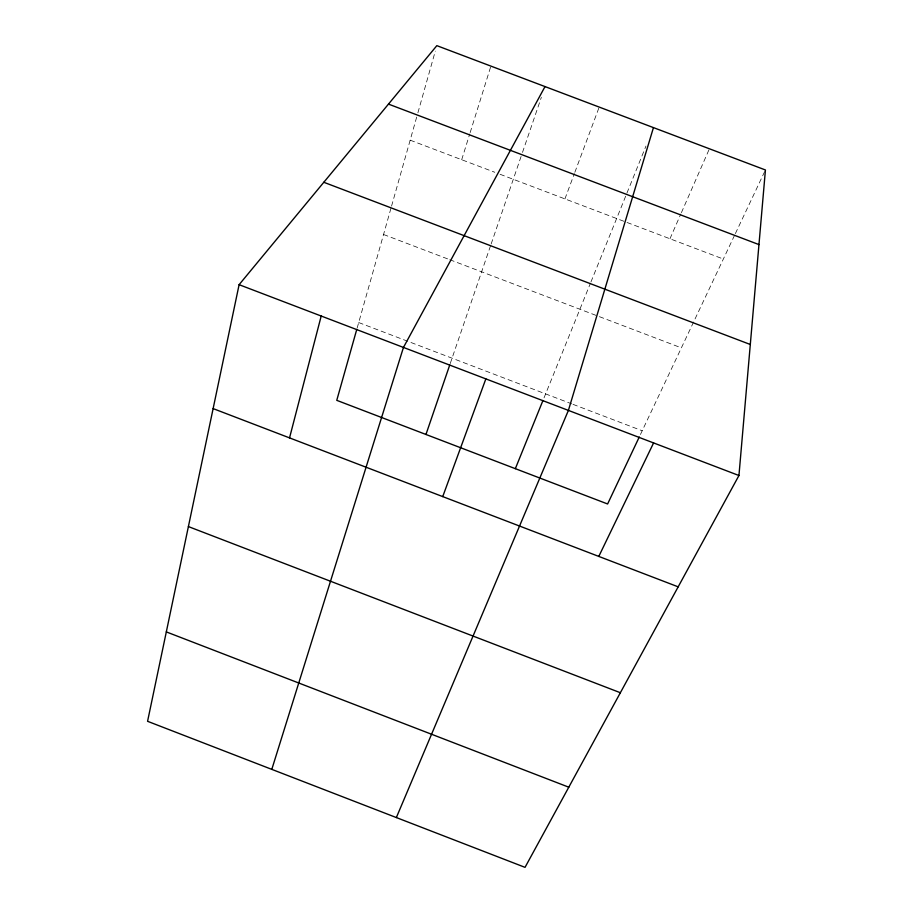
<?xml version="1.0" encoding="UTF-8"?>
<svg xmlns="http://www.w3.org/2000/svg" width="913" height="913" viewBox="0 0 913 913"><rect width="100%" height="100%" fill="white"/><g stroke="black" fill="none" stroke-linecap="round" stroke-linejoin="round"><path stroke-width="0.68" stroke-dasharray="4.57 3.42" d="M357.154 328.041L391.186 207.445M391.563 206.087L417.515 114.136M417.903 112.767L435.296 51.128M461.693 159.718L469.739 133.949M470.161 132.59L490.897 66.101M450.223 363.568L490.703 245.289M491.16 243.965L522.019 153.772M522.487 152.425L541.341 97.337M564.93 198.897L574.368 173.618M574.859 172.283L599.202 107.083M544.022 397.851L590.437 283.224M590.962 281.923L645.97 146.057M669.959 238.761L680.824 213.984M681.395 212.683L709.401 148.785M640.435 434.508L734.771 234.858M735.376 233.58L764.82 171.256M410.165 140.168L494.766 172.272M500.062 174.28L723.347 259.03M383.551 234.493L448.477 259.212M449.801 259.714L598.106 316.172M599.407 316.663L681.372 347.864M358.706 322.551L571.709 403.854M573.01 404.356L642.204 430.765"/><path stroke-width="1.37" d="M738.948 475.513L765.425 169.978L436.836 45.65L239.103 284.685L147.575 721.304L525.032 867.35L738.948 475.513L239.103 284.685M289.535 437.886L321.205 316.024M356.766 329.41L336.76 400.339L607.613 503.976L639.26 437.007M653.446 127.615L568.4 410.405L396.356 817.557M271.8 769.374L403.455 347.431L545.015 86.587M425.96 434.474L449.767 364.915M442.737 496.604L485.853 378.884M515.343 468.677L542.95 400.487M598.791 556.416L653.594 442.931M388.481 104.105L758.965 244.593M323.807 182.28L750.303 344.486M213.128 408.602L678.176 586.842M188.398 526.584L620.372 692.727M166.314 631.899L568.799 787.2"/></g></svg>
